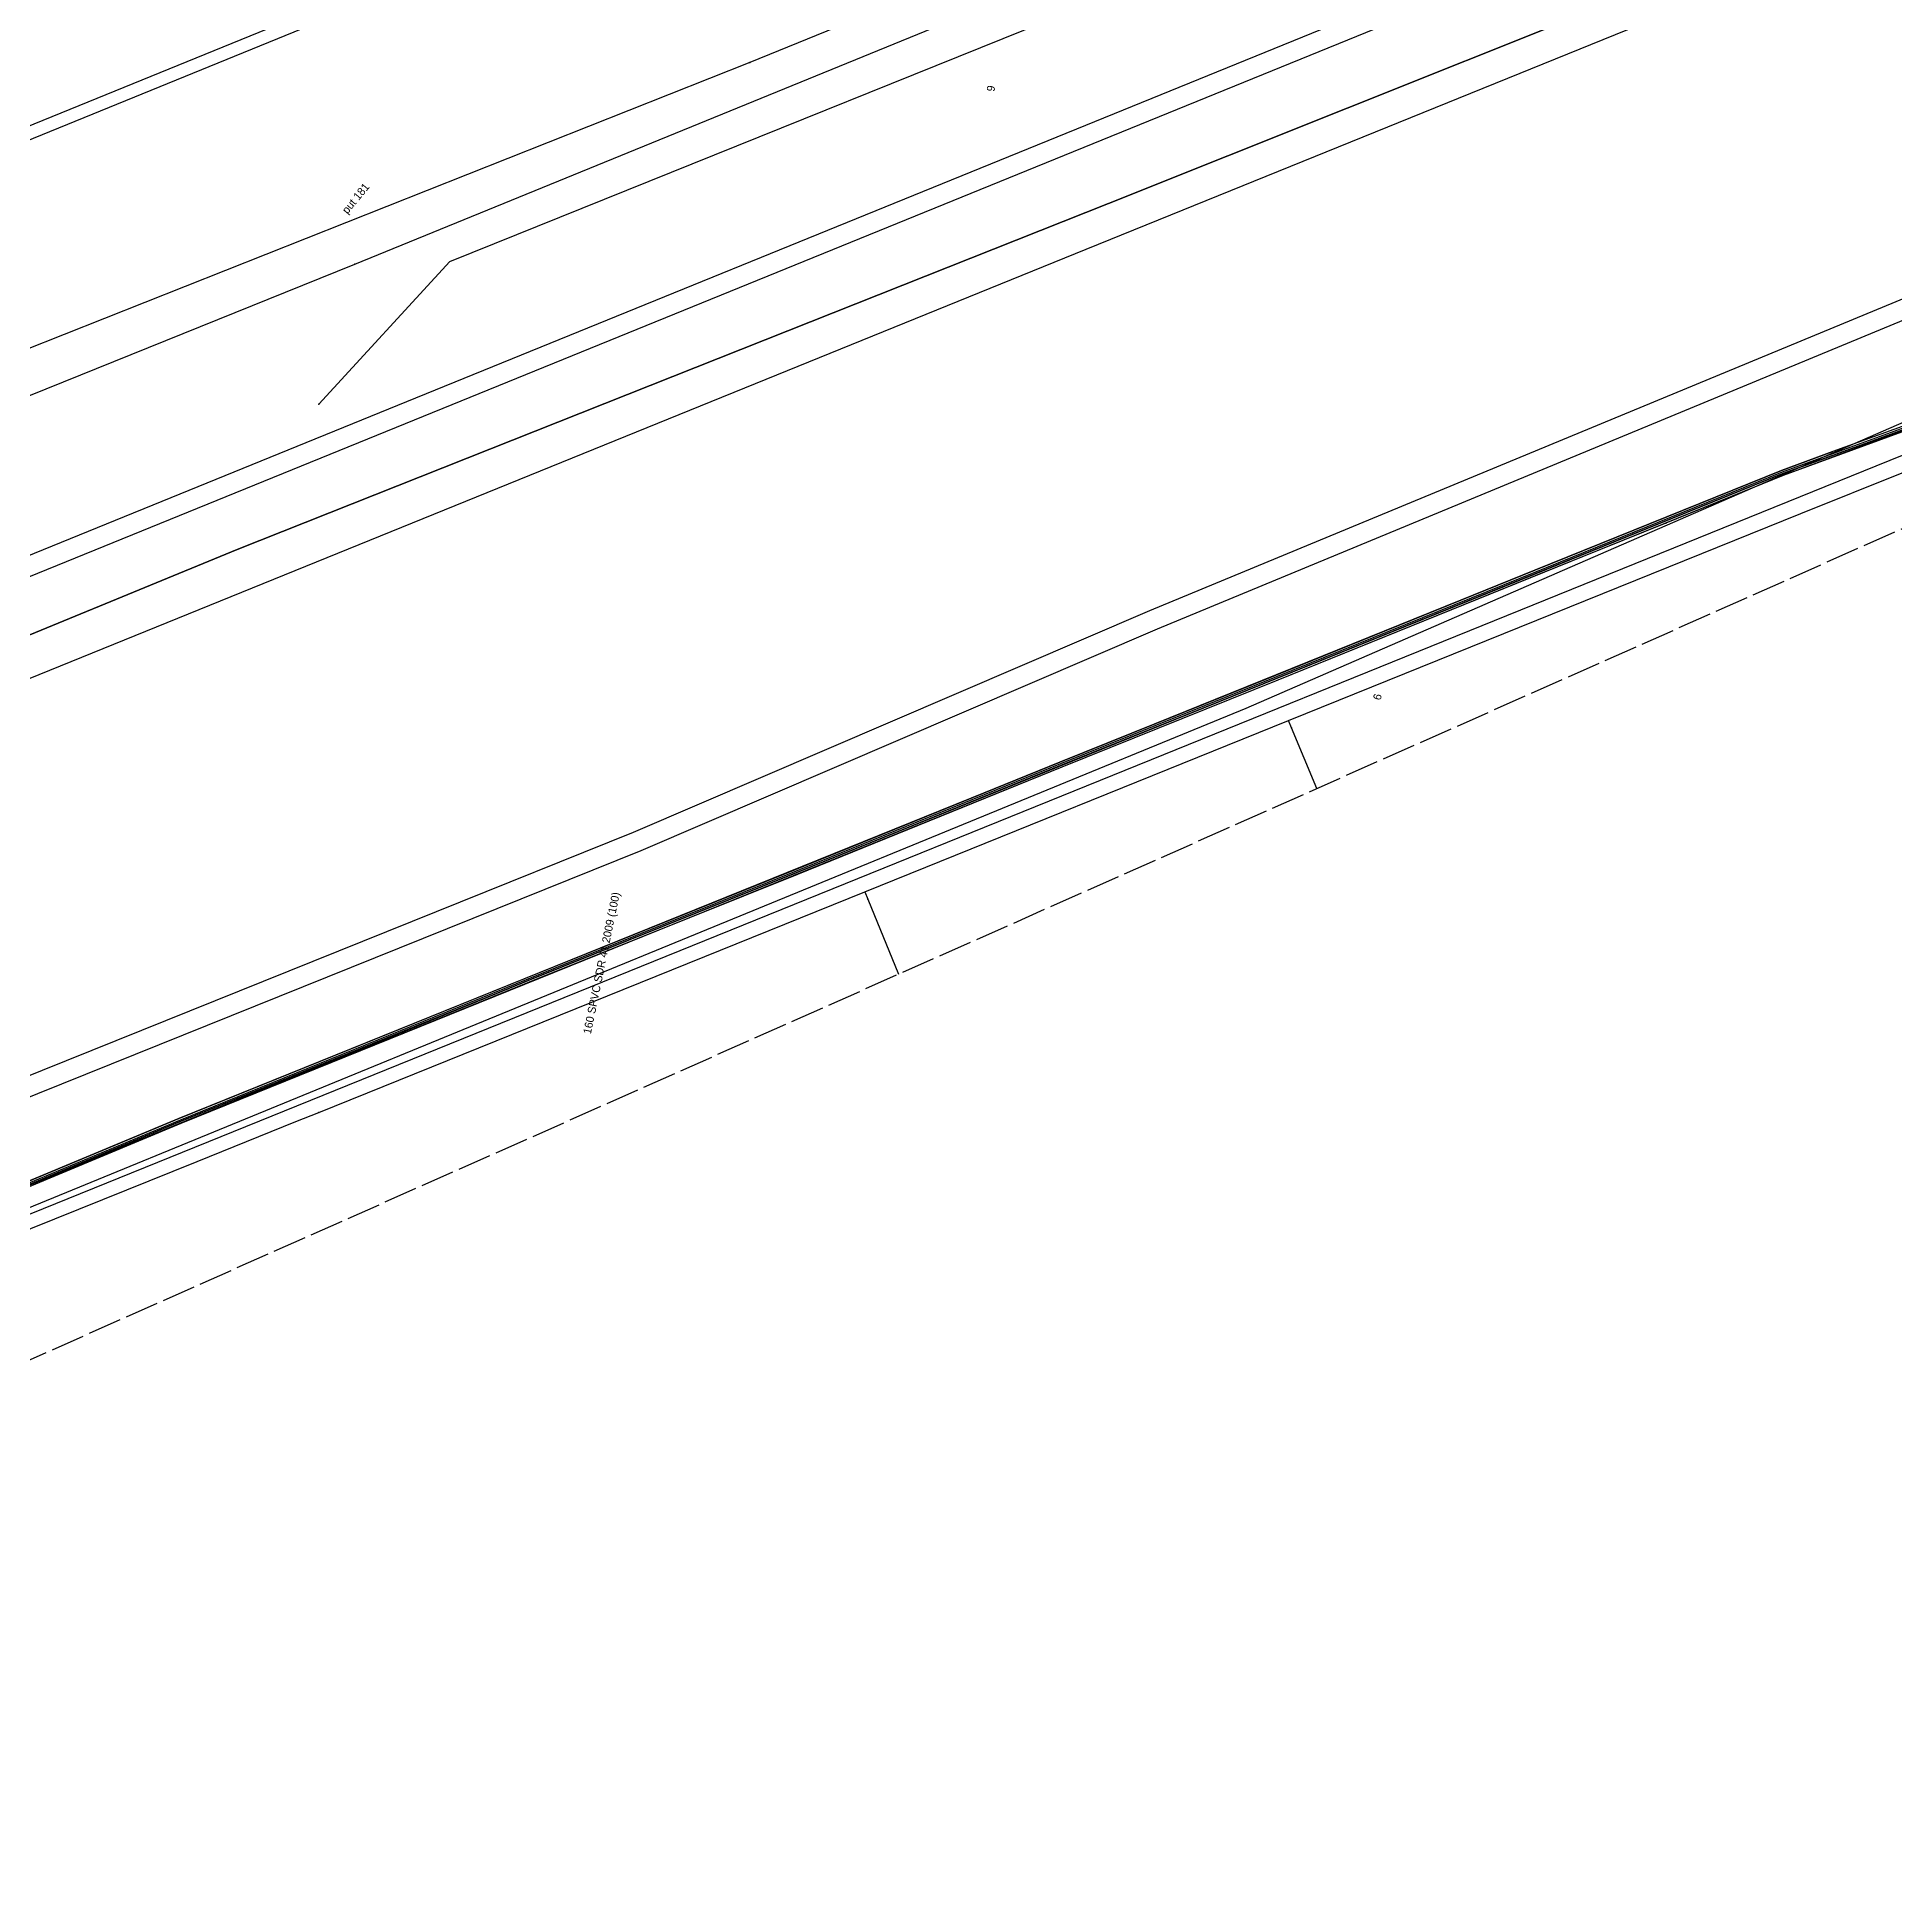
# Model space of a CAD drawing. Header units: metres. Extents: x -529 to 260, y -315 to 217.
# Drawn here: x -425.2 to -355.2, y -314.6 to -245.4 of the extents above; entities that cross this region are included whole.
import ezdxf

# ---------------------------------------------------------------- set-up
doc = ezdxf.new("R2010")
doc.units = ezdxf.units.M
doc.linetypes.add('DASHED', pattern=[1.524, 1.27, -0.254])
for name, color, linetype, true_color in [('GM0772_GWA_Appurtenance', 7, 'Continuous', 0xba38a8), ('GM0772_GWA_Rioolleiding', 7, 'Continuous', 0xba38a8), ('KA0000_OVG_Orientatiepolygoon', 7, 'Continuous', 0xff00ff), ('KL1001_WAT_Appurtenance', 7, 'Continuous', 0x0000ff), ('KL1001_WAT_Waterleiding', 7, 'Continuous', 0x0000ff), ('KL1011_DAT_Duct', 7, 'Continuous', 0x00ff00), ('KL1011_DAT_Kabelbed', 7, 'Continuous', 0x00ff00), ('KL1011_DAT_Telecommunicatiekabel', 7, 'Continuous', 0x00ff00), ('KL1031_EMS_Elektriciteitskabel', 7, 'Continuous', 0xc80000), ('KL1031_GLD_Annotatie', 7, 'Continuous', 0xffffff), ('KL1031_GLD_OlieGasChemicalienPijpleiding', 7, 'Continuous', 0xffaf3c), ('KL1049_DAT_Appurtenance', 7, 'Continuous', 0x00ff00), ('KL1049_DAT_Telecommunicatiekabel', 7, 'Continuous', 0x00ff00), ('KL1051_DAT_Annotatie', 7, 'Continuous', 0xffffff), ('KL1051_DAT_Appurtenance', 7, 'Continuous', 0x00ff00), ('KL1051_DAT_Kabelbed', 7, 'Continuous', 0x00ff00), ('KL1233_WRM_ThermischePijpleiding', 7, 'Continuous', 0x008080), ('KL1648_DAT_Telecommunicatiekabel', 7, 'Continuous', 0x00ff00)]:
    doc.layers.add(name, color=color, linetype=linetype, true_color=true_color)

msp = doc.modelspace()

# ---------------------------------------------------------------- linework, layer by layer
at = {"layer": 'GM0772_GWA_Appurtenance'}
for p in [(-398.329, -246.355), (-413.21, -253.954)]:
    msp.add_point(p, dxfattribs=at)
at = {"layer": 'GM0772_GWA_Rioolleiding', "linetype": 'CONTINUOUS'}
for points in [[(-356.544, -229.347), (-398.329, -246.355)], [(-413.21, -253.954), (-357.535, -231.21)], [(-398.329, -246.355), (-436.331, -261.423)], [(-461.105, -273.295), (-413.21, -253.954)]]:
    msp.add_lwpolyline(points, dxfattribs=at)
at = {"layer": 'KA0000_OVG_Orientatiepolygoon', "linetype": 'DASHED'}
msp.add_lwpolyline([(212.467, 216.691), (-371.799, 183.859), (-469.178, -314.621), (251.501, 5.16), (212.467, 216.691)], close=True, dxfattribs=at)
at = {"layer": 'KL1001_WAT_Appurtenance'}
for p in [(-377.915, -271.422), (-393.883, -277.87), (-414.568, -285.902)]:
    msp.add_point(p, dxfattribs=at)
at = {"layer": 'KL1001_WAT_Waterleiding', "linetype": 'CONTINUOUS'}
for points in [[(-442.386, -256.162), (-411.4, -243.523), (-374.024, -228.282)], [(-358.728, -263.352), (-354.85, -261.795), (-354.81, -261.779), (-352.654, -260.914)], [(-378.03, -271.147), (-358.728, -263.352)], [(-393.995, -277.594), (-378.03, -271.147)], [(-377.915, -271.422), (-378.03, -271.147)], [(-376.965, -273.704), (-377.915, -271.422)], [(-414.568, -285.902), (-393.995, -277.594)], [(-393.995, -277.594), (-393.883, -277.87)], [(-393.883, -277.87), (-392.73, -280.7)], [(-419.144, -287.751), (-415.427, -286.25)], [(-415.427, -286.25), (-414.568, -285.902)], [(-433.44, -293.504), (-419.144, -287.751)]]:
    msp.add_lwpolyline(points, dxfattribs=at)
at = {"layer": 'KL1011_DAT_Duct', "linetype": 'CONTINUOUS'}
for points in [[(-340.114, -254.325), (-344.862, -256.182), (-348.5, -257.762), (-357.516, -261.014)], [(-340.114, -254.325), (-344.862, -256.182), (-348.5, -257.762), (-357.516, -261.014)], [(-340.114, -254.325), (-344.862, -256.182), (-348.5, -257.762), (-357.516, -261.014)], [(-340.114, -254.325), (-344.862, -256.182), (-348.5, -257.762), (-357.516, -261.014)], [(-340.114, -254.325), (-344.862, -256.182), (-348.5, -257.762), (-357.516, -261.014)], [(-340.114, -254.325), (-344.862, -256.182), (-348.5, -257.762), (-357.516, -261.014)], [(-340.114, -254.325), (-344.862, -256.182), (-348.5, -257.762), (-357.516, -261.014)], [(-357.516, -261.014), (-359.46, -261.724), (-400.955, -278.503)], [(-357.516, -261.014), (-359.46, -261.724), (-400.955, -278.503)], [(-357.516, -261.014), (-359.46, -261.724), (-400.955, -278.503)], [(-357.516, -261.014), (-359.46, -261.724), (-400.955, -278.503)], [(-357.516, -261.014), (-359.46, -261.724), (-400.955, -278.503)], [(-357.516, -261.014), (-359.46, -261.724), (-400.955, -278.503)], [(-357.516, -261.014), (-359.46, -261.724), (-400.955, -278.503)], [(-400.955, -278.503), (-419.838, -286.134), (-427.134, -289.173)], [(-400.955, -278.503), (-419.838, -286.134), (-427.134, -289.173)], [(-400.955, -278.503), (-419.838, -286.134), (-427.134, -289.173)], [(-400.955, -278.503), (-419.838, -286.134), (-427.134, -289.173)], [(-400.955, -278.503), (-419.838, -286.134), (-427.134, -289.173)], [(-400.955, -278.503), (-419.838, -286.134), (-427.134, -289.173)], [(-400.955, -278.503), (-419.838, -286.134), (-427.134, -289.173)]]:
    msp.add_lwpolyline(points, dxfattribs=at)
at = {"layer": 'KL1011_DAT_Kabelbed', "linetype": 'CONTINUOUS'}
for points in [[(-340.114, -254.325), (-344.862, -256.182), (-348.5, -257.762), (-357.516, -261.014)], [(-357.516, -261.014), (-359.46, -261.724), (-400.955, -278.503)], [(-400.955, -278.503), (-419.838, -286.134), (-427.134, -289.173)]]:
    msp.add_lwpolyline(points, dxfattribs=at)
at = {"layer": 'KL1011_DAT_Telecommunicatiekabel', "linetype": 'CONTINUOUS'}
for points in [[(-447.504, -305.004), (-449.747, -298.446), (-445.079, -296.449), (-430.113, -290.414), (-419.838, -286.134), (-406.719, -280.818), (-396.605, -276.755), (-386.645, -272.712), (-378.508, -269.432), (-368.75, -265.487), (-359.46, -261.724), (-357.516, -261.014)], [(-357.516, -261.014), (-359.46, -261.724), (-368.75, -265.487), (-378.508, -269.432), (-386.645, -272.712), (-396.605, -276.755), (-400.955, -278.503)], [(-357.516, -261.014), (-359.46, -261.724), (-368.75, -265.487), (-378.508, -269.432), (-386.645, -272.712), (-396.605, -276.755), (-400.955, -278.503)], [(-357.516, -261.014), (-359.46, -261.724), (-368.75, -265.487), (-378.508, -269.432), (-386.645, -272.712), (-396.605, -276.755), (-400.955, -278.503)], [(-357.516, -261.014), (-359.46, -261.724), (-368.75, -265.487), (-378.508, -269.432), (-386.645, -272.712), (-396.605, -276.755), (-400.955, -278.503)], [(-357.516, -261.014), (-359.46, -261.724), (-368.75, -265.487), (-378.508, -269.432), (-386.645, -272.712), (-396.605, -276.755), (-400.955, -278.503)], [(-357.516, -261.014), (-359.46, -261.724), (-368.75, -265.487), (-378.508, -269.432), (-386.645, -272.712), (-396.605, -276.755), (-400.955, -278.503)], [(-357.516, -261.014), (-359.46, -261.724), (-368.75, -265.487), (-378.508, -269.432), (-386.645, -272.712), (-396.605, -276.755), (-400.955, -278.503)], [(-357.516, -261.014), (-359.46, -261.724), (-368.75, -265.487), (-378.508, -269.432), (-386.645, -272.712), (-396.605, -276.755), (-400.955, -278.503)], [(-357.516, -261.014), (-359.46, -261.724), (-368.75, -265.487), (-378.508, -269.432), (-386.645, -272.712), (-396.605, -276.755), (-400.955, -278.503)], [(-357.516, -261.014), (-359.46, -261.724), (-368.75, -265.487), (-378.508, -269.432), (-386.645, -272.712), (-396.605, -276.755), (-400.955, -278.503)], [(-357.516, -261.014), (-359.46, -261.724), (-368.75, -265.487), (-378.508, -269.432), (-386.645, -272.712), (-396.605, -276.755), (-400.955, -278.503)], [(-357.516, -261.014), (-359.46, -261.724), (-368.75, -265.487), (-378.508, -269.432), (-386.645, -272.712), (-396.605, -276.755), (-400.955, -278.503)], [(-357.516, -261.014), (-359.46, -261.724), (-368.75, -265.487), (-378.508, -269.432), (-386.645, -272.712), (-396.605, -276.755), (-400.955, -278.503)], [(-357.516, -261.014), (-359.46, -261.724), (-368.75, -265.487), (-378.508, -269.432), (-386.645, -272.712), (-396.605, -276.755), (-400.955, -278.503)], [(-357.516, -261.014), (-359.46, -261.724), (-368.75, -265.487), (-378.508, -269.432), (-386.645, -272.712), (-396.605, -276.755), (-400.955, -278.503)], [(-357.516, -261.014), (-359.46, -261.724), (-368.75, -265.487), (-378.508, -269.432), (-386.645, -272.712), (-396.605, -276.755), (-400.955, -278.503)], [(-357.516, -261.014), (-359.46, -261.724), (-368.75, -265.487), (-378.508, -269.432), (-386.645, -272.712), (-396.605, -276.755), (-400.955, -278.503)], [(-357.516, -261.014), (-359.46, -261.724), (-368.75, -265.487), (-378.508, -269.432), (-386.645, -272.712), (-396.605, -276.755), (-400.955, -278.503)], [(-357.516, -261.014), (-359.46, -261.724), (-368.75, -265.487), (-378.508, -269.432), (-386.645, -272.712), (-396.605, -276.755), (-400.955, -278.503)], [(-357.516, -261.014), (-359.46, -261.724), (-368.75, -265.487), (-378.508, -269.432), (-386.645, -272.712), (-396.605, -276.755), (-400.955, -278.503)], [(-357.516, -261.014), (-359.46, -261.724), (-368.75, -265.487), (-378.508, -269.432), (-386.645, -272.712), (-396.605, -276.755), (-400.955, -278.503)], [(-357.516, -261.014), (-359.46, -261.724), (-368.75, -265.487), (-378.508, -269.432), (-386.645, -272.712), (-396.605, -276.755), (-400.955, -278.503)], [(-357.516, -261.014), (-359.46, -261.724), (-368.75, -265.487), (-378.508, -269.432), (-386.645, -272.712), (-396.605, -276.755), (-400.955, -278.503)], [(-357.516, -261.014), (-359.46, -261.724), (-368.75, -265.487), (-378.508, -269.432), (-386.645, -272.712), (-396.605, -276.755), (-400.955, -278.503)], [(-357.516, -261.014), (-359.46, -261.724), (-368.75, -265.487), (-378.508, -269.432), (-386.645, -272.712), (-396.605, -276.755), (-400.955, -278.503)], [(-357.516, -261.014), (-359.46, -261.724), (-368.75, -265.487), (-378.508, -269.432), (-386.645, -272.712), (-396.605, -276.755), (-400.955, -278.503)], [(-357.516, -261.014), (-359.46, -261.724), (-368.75, -265.487), (-378.508, -269.432), (-386.645, -272.712), (-396.605, -276.755), (-400.955, -278.503)], [(-357.516, -261.014), (-359.46, -261.724), (-368.75, -265.487), (-378.508, -269.432), (-386.645, -272.712), (-396.605, -276.755), (-400.955, -278.503)], [(-357.516, -261.014), (-359.46, -261.724), (-368.75, -265.487), (-378.508, -269.432), (-386.645, -272.712), (-396.605, -276.755), (-400.955, -278.503)], [(-357.516, -261.014), (-359.46, -261.724), (-368.75, -265.487), (-378.508, -269.432), (-386.645, -272.712), (-396.605, -276.755), (-400.955, -278.503)], [(-357.516, -261.014), (-359.46, -261.724), (-368.75, -265.487), (-378.508, -269.432), (-386.645, -272.712), (-396.605, -276.755), (-400.955, -278.503)], [(-357.516, -261.014), (-359.46, -261.724), (-368.75, -265.487), (-378.508, -269.432), (-386.645, -272.712), (-396.605, -276.755), (-400.955, -278.503)]]:
    msp.add_lwpolyline(points, dxfattribs=at)
at = {"layer": 'KL1031_EMS_Elektriciteitskabel', "linetype": 'CONTINUOUS'}
for points in [[(-275.916, -207.343), (-343.129, -234.648), (-348.824, -237.157), (-357.899, -240.913), (-384.81, -251.668), (-417.639, -264.704), (-439.374, -273.642)], [(-275.916, -207.343), (-343.129, -234.648), (-348.824, -237.157), (-357.899, -240.913), (-384.81, -251.668), (-417.639, -264.704), (-439.374, -273.642)], [(-275.916, -207.343), (-343.129, -234.648), (-348.824, -237.157), (-357.899, -240.913), (-384.81, -251.668), (-417.639, -264.704), (-439.374, -273.642)], [(-275.916, -207.343), (-343.129, -234.648), (-348.824, -237.157), (-357.899, -240.913), (-384.81, -251.668), (-417.639, -264.704), (-439.374, -273.642)], [(-275.916, -207.343), (-343.129, -234.648), (-348.824, -237.157), (-357.899, -240.913), (-384.81, -251.668), (-417.639, -264.704), (-439.374, -273.642)], [(-275.916, -207.343), (-343.129, -234.648), (-348.824, -237.157), (-357.899, -240.913), (-384.81, -251.668), (-417.639, -264.704), (-439.374, -273.642)], [(-463.073, -283.373), (-439.374, -273.642), (-417.639, -264.704), (-384.81, -251.668), (-357.899, -240.913), (-348.824, -237.157), (-348.022, -236.804), (-347.924, -236.753), (-347.845, -236.693), (-347.785, -236.627), (-347.743, -236.552), (-347.721, -236.471), (-347.718, -236.381), (-347.735, -236.285), (-347.769, -236.179), (-348.015, -235.576)]]:
    msp.add_lwpolyline(points, dxfattribs=at)
at = {"layer": 'KL1031_GLD_OlieGasChemicalienPijpleiding', "linetype": 'CONTINUOUS'}
for points in [[(-434.464, -292.311), (-448.423, -258.084), (-379.786, -230.12)], [(-434.088, -293.232), (-334.756, -252.986), (-282.627, -231.844)]]:
    msp.add_lwpolyline(points, dxfattribs=at)
at = {"layer": 'KL1049_DAT_Appurtenance'}
msp.add_point((-363.817, -263.708), dxfattribs=at)
at = {"layer": 'KL1049_DAT_Telecommunicatiekabel', "linetype": 'CONTINUOUS'}
for points in [[(-256.708, -220.344), (-262.95, -222.81), (-273.916, -227.454), (-281.921, -230.618), (-293.921, -235.295), (-301.134, -238.49), (-309.654, -242.126), (-317.037, -244.944), (-324.946, -248.267), (-330.629, -250.769), (-339.216, -254.05), (-344.833, -256.252), (-348.472, -257.831), (-353.193, -259.515), (-359.434, -261.794), (-368.721, -265.556), (-378.48, -269.502), (-386.617, -272.781), (-396.576, -276.824), (-406.691, -280.888), (-419.81, -286.203), (-430.084, -290.483)], [(-260.471, -221.968), (-262.901, -222.925), (-273.868, -227.57), (-281.876, -230.734), (-293.873, -235.41), (-301.084, -238.605), (-309.608, -242.242), (-316.991, -245.06), (-324.896, -248.38), (-330.582, -250.885), (-336.797, -253.26), (-339.171, -254.166), (-341.108, -254.912), (-344.824, -256.275), (-348.463, -257.855), (-353.15, -259.634), (-359.389, -261.91), (-363.817, -263.708)], [(-281.876, -230.734), (-293.873, -235.41), (-301.084, -238.605), (-309.608, -242.242), (-316.991, -245.06), (-324.896, -248.38), (-330.582, -250.885), (-336.797, -253.26), (-339.171, -254.166), (-341.108, -254.912), (-344.824, -256.275), (-348.463, -257.855), (-353.15, -259.634), (-359.389, -261.91), (-363.818, -263.705), (-368.674, -265.672), (-378.434, -269.618), (-386.57, -272.898), (-396.529, -276.941), (-406.644, -281.004), (-419.763, -286.319), (-430.037, -290.599)], [(-281.876, -230.734), (-293.873, -235.41), (-301.084, -238.605), (-309.608, -242.242), (-316.991, -245.06), (-324.896, -248.38), (-330.582, -250.885), (-336.797, -253.26), (-339.171, -254.166), (-341.108, -254.912), (-344.824, -256.275), (-348.463, -257.855), (-353.15, -259.634), (-359.389, -261.91), (-363.818, -263.705), (-368.674, -265.672), (-378.434, -269.618), (-386.57, -272.898), (-396.529, -276.941), (-406.644, -281.004), (-419.763, -286.319), (-430.037, -290.599)], [(-281.876, -230.734), (-293.873, -235.41), (-301.084, -238.605), (-309.608, -242.242), (-316.991, -245.06), (-324.896, -248.38), (-330.582, -250.885), (-336.797, -253.26), (-339.171, -254.166), (-341.108, -254.912), (-344.824, -256.275), (-348.463, -257.855), (-353.15, -259.634), (-359.389, -261.91), (-363.818, -263.705), (-368.674, -265.672), (-378.434, -269.618), (-386.57, -272.898), (-396.529, -276.941), (-406.644, -281.004), (-419.763, -286.319), (-430.037, -290.599)], [(-334.333, -252.318), (-341.108, -254.912), (-344.824, -256.275), (-348.463, -257.855), (-359.389, -261.91), (-378.434, -269.618), (-386.57, -272.898), (-419.763, -286.319), (-430.037, -290.599), (-445.003, -296.634), (-454.029, -300.473)]]:
    msp.add_lwpolyline(points, dxfattribs=at)
at = {"layer": 'KL1051_DAT_Appurtenance'}
msp.add_point((-414.567, -259.234), dxfattribs=at)
at = {"layer": 'KL1051_DAT_Kabelbed', "linetype": 'CONTINUOUS'}
for points in [[(-414.567, -259.234), (-409.624, -253.851), (-379.654, -241.77), (-362.078, -234.398), (-350.929, -229.746), (-349.539, -229.18), (-349.076, -228.992), (-291.712, -205.326)], [(-462.26, -304.583), (-379.629, -270.68), (-341.181, -253.959), (-327.287, -248.358), (-288.581, -232.756)]]:
    msp.add_lwpolyline(points, dxfattribs=at)
at = {"layer": 'KL1233_WRM_ThermischePijpleiding', "linetype": 'CONTINUOUS'}
for points in [[(-334.568, -232.662), (-355.286, -241.073), (-385.669, -253.407), (-440.057, -275.484), (-447.542, -257.041), (-454.555, -239.767)], [(-462.24, -279.104), (-461.741, -280.472), (-460.843, -280.107), (-459.856, -279.705), (-431.175, -268.041), (-410.961, -259.818), (-386.467, -249.855), (-359.438, -238.841), (-350.006, -235.037), (-348.429, -234.402), (-348.376, -234.38), (-345.796, -233.34)], [(-461.96, -277.678), (-461.302, -279.484), (-461.126, -279.412), (-460.138, -279.011), (-431.458, -267.346), (-411.244, -259.123), (-386.75, -249.161), (-359.721, -238.146), (-350.287, -234.342), (-348.71, -233.706), (-348.341, -233.558), (-347.996, -233.418)], [(-463.232, -284.185), (-457.449, -297.379), (-402.709, -275.343), (-383.261, -266.994), (-351.188, -253.729), (-340.004, -249.363), (-333.221, -246.764), (-331.766, -250.24), (-328.06, -249.023), (-327.048, -251.283), (-326.948, -251.511)], [(-463.484, -285.477), (-457.844, -298.346), (-402.421, -276.036), (-382.971, -267.686), (-350.908, -254.425), (-339.733, -250.062), (-333.632, -247.725), (-332.19, -251.169), (-328.468, -249.947), (-327.734, -251.586), (-327.633, -251.815)]]:
    msp.add_lwpolyline(points, dxfattribs=at)
at = {"layer": 'KL1648_DAT_Telecommunicatiekabel', "linetype": 'CONTINUOUS'}
for points in [[(-467.499, -306.033), (-466.209, -305.536), (-445.035, -296.559), (-430.069, -290.531), (-406.68, -280.935), (-396.558, -276.867), (-378.46, -269.55), (-368.71, -265.602), (-359.411, -261.838), (-348.455, -257.877), (-344.811, -256.299), (-339.194, -254.095), (-330.61, -250.818), (-324.922, -248.31), (-317.017, -244.989), (-309.632, -242.173), (-301.117, -238.54), (-293.902, -235.348), (-273.9, -227.505), (-262.931, -222.853), (-257.736, -220.8)], [(-257.736, -220.8), (-262.931, -222.853), (-273.9, -227.505), (-293.902, -235.348), (-301.117, -238.54), (-309.632, -242.173), (-317.017, -244.989), (-324.922, -248.31), (-330.61, -250.818), (-339.194, -254.095), (-344.811, -256.299), (-348.455, -257.877), (-359.411, -261.838), (-368.71, -265.602), (-378.46, -269.55), (-396.558, -276.867), (-406.68, -280.935), (-430.069, -290.531), (-445.035, -296.559), (-466.209, -305.536), (-467.499, -306.033)], [(-467.499, -306.033), (-466.207, -305.534), (-445.034, -296.564), (-430.068, -290.529), (-406.675, -280.934), (-396.559, -276.87), (-378.464, -269.548), (-368.705, -265.602), (-359.417, -261.839), (-348.456, -257.878), (-344.817, -256.298), (-339.198, -254.096), (-330.612, -250.816), (-324.927, -248.311), (-317.021, -244.99), (-309.636, -242.172), (-301.116, -238.535), (-293.903, -235.341), (-273.898, -227.5), (-262.931, -222.856), (-257.811, -220.832)], [(-430.069, -290.531), (-419.796, -286.25), (-406.68, -280.935), (-396.558, -276.867), (-386.604, -272.829), (-378.46, -269.55), (-368.71, -265.602), (-359.411, -261.838), (-353.176, -259.563), (-348.455, -257.877), (-344.811, -256.299), (-339.194, -254.095), (-330.61, -250.818), (-324.922, -248.31), (-317.017, -244.989), (-309.632, -242.173), (-301.117, -238.54), (-293.902, -235.348), (-281.906, -230.664), (-273.9, -227.505), (-262.931, -222.853), (-257.736, -220.8)], [(-430.065, -290.53), (-419.791, -286.25), (-406.673, -280.935), (-396.558, -276.871), (-386.598, -272.828), (-378.461, -269.549), (-368.703, -265.603), (-359.415, -261.84), (-353.175, -259.563), (-348.454, -257.878), (-344.815, -256.298), (-339.197, -254.097), (-330.611, -250.816), (-324.926, -248.312), (-317.019, -244.99), (-309.636, -242.172), (-301.114, -238.535), (-293.902, -235.342), (-281.902, -230.664), (-273.897, -227.501), (-262.931, -222.856), (-257.82, -220.837)]]:
    msp.add_lwpolyline(points, dxfattribs=at)

# ---------------------------------------------------------------- texts
at = {"layer": 'KL1031_GLD_Annotatie', "insert": (-403.87, -280.287), "char_height": 0.3, "attachment_point": 5, "rotation": 78.363}
msp.add_mtext('160 SPVC SDR 41 2009 (100)', dxfattribs=at)
at = {"layer": 'KL1051_DAT_Annotatie', "char_height": 0.3, "attachment_point": 7}
for s, insert, rotation in [('6', (-389.373, -247.198), 258.763), (' put 181', (-413.491, -252.23), 50.363), ('9', (-374.807, -270.11), 257.263)]:
    msp.add_mtext(s, dxfattribs=dict(at, insert=insert, rotation=rotation))

doc.saveas('drawing.dxf')
